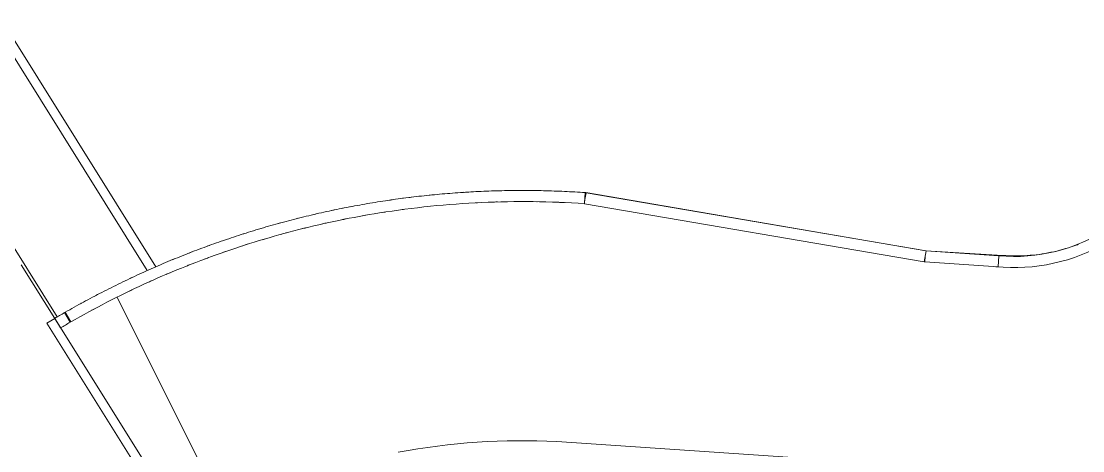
# Model space of a CAD drawing. Header units: millimetres. Extents: x -9657 to 178820, y -8645 to 72638.
# Drawn here: x 113796 to 142427, y 22665 to 34252 of the extents above; entities that cross this region are included whole.
import ezdxf

# ---------------------------------------------------------------- set-up
doc = ezdxf.new("R2010")
doc.units = ezdxf.units.MM
for name, color, linetype, lineweight in [('A-FLOR-____-OTLN', 9, 'Continuous', 9), ('A-FLOR-LEVL-OTLN', 9, 'Continuous', 9), ('A-WALL-____-OTLN', 9, 'Continuous', 9)]:
    doc.layers.add(name, color=color, linetype=linetype, lineweight=lineweight)

# ---------------------------------------------------------------- blocks, each defined once
blk = doc.blocks.new('doplnek operne zdi ve spadu - doplnek operne zdi ve spadu-2366219-schema rezu D_130_5300')
at = {"layer": 'A-WALL-____-OTLN'}
for p, q in [((11866, 29629), (11846, 29330)), ((11849, 29395), (11889, 29625)), ((11889, 29625), (21062, 28056)), ((21011, 27760), (11846, 29330)), ((21062, 28056), (21011, 27760)), ((21026, 27758), (21036, 27908)), ((21054, 28057), (23025, 27924)), ((23025, 27924), (23005, 27625)), ((21026, 27758), (23005, 27625)), ((-2010, 26140), (-2159, 26401))]:
    blk.add_line(p, q, dxfattribs=at)
blk.add_open_spline([(-2159, 26401), (-1997, 26494), (-1670, 26676), (-1174, 26939), (-671, 27191), (-164, 27431), (350, 27659), (868, 27876), (1391, 28081), (1918, 28274), (2450, 28455), (2985, 28624), (3525, 28780), (4068, 28925), (4613, 29057), (5162, 29177), (5714, 29284), (6267, 29379), (6823, 29461), (7380, 29531), (7939, 29588), (8499, 29632), (9060, 29664), (9621, 29683), (10183, 29689), (10744, 29682), (11306, 29663), (11680, 29642), (11866, 29629)], degree=3, dxfattribs=at)
blk.add_open_spline([(-2010, 26140), (-1368, 26508), (-52, 27186), (2008, 28020), (4134, 28665), (6491, 29151), (9071, 29414), (10923, 29393), (11846, 29330)], degree=3, knots=[0, 0, 0, 0, 0.153846, 0.307692, 0.461538, 0.615385, 0.807692, 1, 1, 1, 1], dxfattribs=at)

msp = doc.modelspace()

# ---------------------------------------------------------------- linework, layer by layer
at = {"layer": 'A-FLOR-____-OTLN'}
msp.add_line((114700, 26236.6), (113795.9, 27680), dxfattribs=at)
at = {"layer": 'A-FLOR-LEVL-OTLN'}
for p, q in [((138195.4, 28056.9), (140272.2, 27935)), ((119263.9, 21040), (116385.8, 26810.7))]:
    msp.add_line(p, q, dxfattribs=at)
for points in [[(125721.8, 29635.5), (125728.1, 29636), (125734.4, 29636.4), (125740.7, 29636.8)], [(124081.9, 29475), (124088.4, 29475.8), (124094.8, 29476.7), (124101.3, 29477.5)]]:
    msp.add_open_spline(points, degree=3, dxfattribs=at)
for points, knots in [([(122457, 29206), (122460.2, 29206.6), (122466.4, 29207.9), (122472.7, 29209.1), (122475.7, 29209.7)], [0.26536013, 0.26536013, 0.26536013, 0.26536013, 0.2657617078, 0.26612905379, 0.26612905379, 0.26612905379, 0.26612905379]), ([(140272.2, 27935), (140488.7, 27918.8), (140924, 27916.5), (141571.1, 28003.4), (142029.4, 28131.2), (142271, 28220.5), (142308.7, 28235)], [0, 0, 0, 0, 0.13859116, 0.27718233, 0.41577349, 0.44155678, 0.44155678, 0.44155678, 0.44155678])]:
    msp.add_open_spline(points, degree=3, knots=knots, dxfattribs=at)
at = {"layer": 'A-WALL-____-OTLN'}
for p, q in [((117195.7, 27527), (106034.3, 45346.7)), ((106246.1, 45479.4), (117426.8, 27629)), ((103382.9, 44455.5), (114769, 26277.2)), ((124824.6, 29561.3), (124802.5, 29559.1)), ((128509.2, 29658.2), (128485.2, 29659.3)), ((129022.8, 29628.1), (129007.5, 29629.2)), ((129022.8, 29628.1), (138195.4, 28056.9)), ((122712, 29255.6), (122665.8, 29246.8)), ((122754.2, 29263.5), (122712, 29255.6)), ((126599, 29376.4), (126638.5, 29377.5)), ((127698.4, 29383.9), (127709.1, 29383.8)), ((120817.6, 28508.9), (120828.7, 28512)), ((120937, 28541.4), (120948.6, 28544.6)), ((119762, 28192.7), (119772.9, 28196.2)), ((117445.6, 27637.1), (117426.8, 27629)), ((138159.8, 27758.6), (138152.3, 27759.9)), ((138167.5, 27758.1), (138159.8, 27758.6)), ((115113.8, 26130.5), (114964.3, 26390.6)), ((114488.2, 26103.8), (114700.1, 26236.5)), ((117007.9, 22081.1), (114488.2, 26103.8)), ((114700, 26236.6), (114859.4, 25982.3)), ((114700.1, 26236.5), (122788.5, 13323.2)), ((128240.3, 22913.2), (139776.6, 22137.1))]:
    msp.add_line(p, q, dxfattribs=at)
at = {"layer": 'A-WALL-____-OTLN', "flags": 128}
for points in [[(121258, 28935.2), (121236.5, 28929.8), (121227.3, 28927.5)], [(121737, 29050.9), (121726.1, 29048.4), (121694.5, 29041)], [(122248.3, 29163.3), (122218, 29157), (122169.5, 29146.7)], [(120294.7, 28671.7), (120265, 28662.9), (120231.6, 28653)], [(120782.2, 28810.3), (120749.4, 28801.3), (120725.5, 28794.7)], [(119797.8, 28519.3), (119783.6, 28514.8), (119756.8, 28506.2)], [(118875.2, 28205.6), (118830.2, 28189.2), (118809.1, 28181.5)], [(117929.3, 27841), (117890.8, 27825.2), (117877.1, 27819.6)], [(118403.7, 28029.4), (118358.6, 28012), (118325.6, 27999.1)], [(116777.2, 27335.2), (116744.1, 27319.6), (116731.4, 27313.6)], [(115426.8, 26649.8), (115415.3, 26643.6), (115402.1, 26636.4)], [(115890.3, 26896.8), (115853.7, 26877.8), (115811.2, 26855.6)]]:
    msp.add_lwpolyline(points, dxfattribs=at)
at = {"layer": 'A-WALL-____-OTLN'}
for centre, radius, start, end in [((127316.6, 4894.5), 24792.4, 96.93647, 97.09172), ((127316.6, 4894.5), 24792.4, 93.34426, 93.44511), ((127316.6, 4894.5), 24792.4, 92.10929, 92.23183), ((127316.6, 4894.5), 24792.4, 90.86592, 91.01779), ((127316.6, 4894.5), 24792.4, 89.64163, 89.78417), ((127316.6, 4894.5), 24792.4, 88.361, 88.56436), ((127316.6, 4894.5), 24792.4, 98.15289, 98.32945), ((127316.6, 4894.5), 24492.4, 92.83256, 92.94954), ((127316.6, 4894.5), 24492.4, 90.25023, 90.40131), ((127316.6, 4894.5), 24492.4, 87.34862, 87.7643), ((127316.6, 4894.5), 24492.4, 101.20278, 101.49737), ((127316.6, 4894.5), 24492.4, 99.97468, 100.16246), ((127316.6, 4894.5), 24492.4, 98.70442, 98.87414), ((127316.6, 4894.5), 24492.4, 97.43825, 97.62057), ((127316.6, 4894.5), 24492.4, 103.78017, 104.07674), ((127316.6, 4894.5), 24492.4, 102.49104, 102.78173), ((140565.2, 32612.3), 4706.6, 265.14125, 302.76053), ((127316.6, 4894.5), 24492.4, 106.35932, 106.6532), ((127316.6, 4894.5), 24492.4, 108.94175, 109.22122), ((127316.6, 4894.5), 24492.4, 107.64977, 107.78294), ((140565.2, 32612.3), 5006.6, 264.50289, 300.24363), ((127316.6, 4894.5), 24492.4, 110.23409, 110.51687), ((127316.6, 4894.5), 24492.4, 111.52807, 111.7918), ((127316.6, 4894.5), 24492.4, 114.12815, 114.37972), ((127316.6, 4894.5), 24492.4, 112.82613, 113.09486), ((127316.6, 4894.5), 24492.4, 115.43745, 115.65533), ((127316.6, 4894.5), 24492.4, 116.76843, 116.95487), ((127316.6, 4894.5), 24792.4, 119.88293, 120.58978), ((127316.6, 4894.5), 24492.4, 118.1571, 118.32856), ((127316.6, 4894.5), 24792.4, 120.40483, 120.58978), ((127316.6, 4894.5), 24492.4, 119.88293, 120.57175), ((127305.9, 4937.5), 18000, 87.02438, 100.69859)]:
    msp.add_arc(centre, radius, start, end, dxfattribs=at)

# ---------------------------------------------------------------- block references
msp.add_blockref('doplnek operne zdi ve spadu - doplnek operne zdi ve spadu-2366219-schema rezu D_130_5300', (117141.2, 0), dxfattribs=at)

doc.saveas('drawing.dxf')
